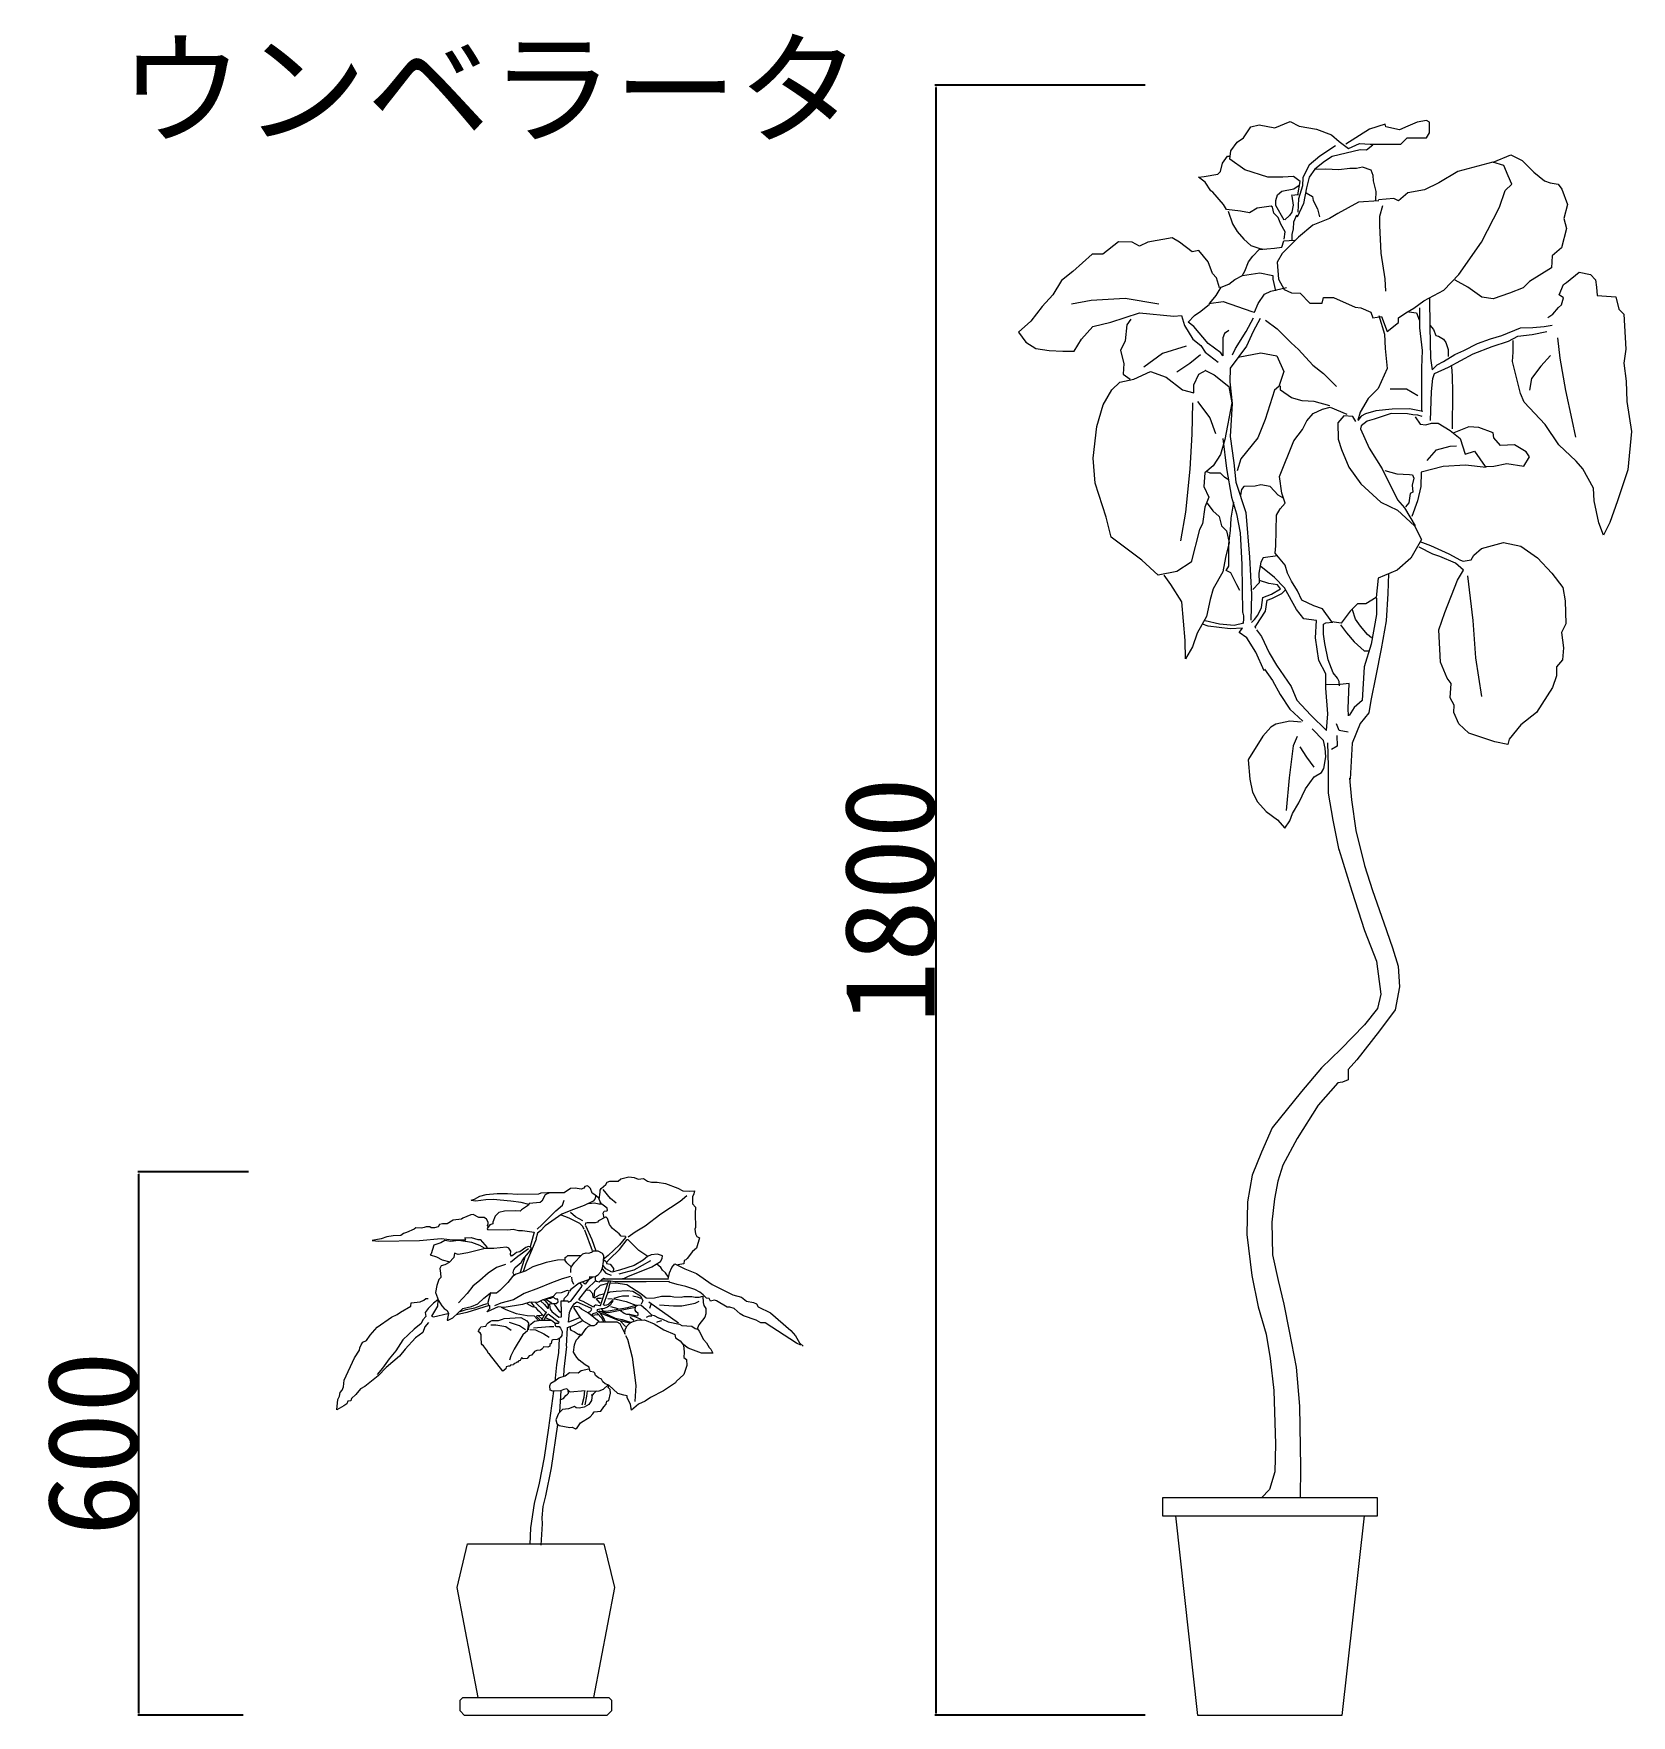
# Model space of a CAD drawing. Header units: millimetres. Extents: x -63086 to 83971, y -129912 to 13382.
# Drawn here: x 53561 to 55325, y -45859 to -44002 of the extents above; entities that cross this region are included whole.
import ezdxf

# ---------------------------------------------------------------- set-up
doc = ezdxf.new("R2010")
doc.units = ezdxf.units.MM
doc.layers.get('0').update_dxf_attribs({"lineweight": 0})
doc.layers.add('観葉植物', color=92, linetype='Continuous', lineweight=9)
doc.styles.get("Standard").update_dxf_attribs({"font": 'MS Mincho.ttf'})
doc.dimstyles.new('ISO-25', dxfattribs={"dimtxt": 2.5, "dimasz": 2.5, "dimexe": 1.25, "dimexo": 0.625, "dimtad": 1, "dimtxsty": 'Standard', "dimcen": 2.5, "dimadec": 0, "dimazin": 0, "dimtfac": 1, "dimtmove": 0, "dimatfit": 3, "dimfxl": 1, "dimarcsym": 0})

# ---------------------------------------------------------------- blocks, each defined once
blk = doc.blocks.new('*D1031')
at = {"layer": 'Defpoints', "color": 0, "ltscale": 10, "transparency": 16777216}
for p in [(53677.6, -45258.7), (53799.2, -45258.7), (53793.2, -45858.7)]:
    blk.add_point(p, dxfattribs=at)
at = {"layer": '観葉植物', "color": 0, "lineweight": -2, "ltscale": 10, "transparency": 16777216}
for p, q in [((53798.6, -45258.7), (53676.3, -45258.7)), ((53677.6, -45856.2), (53677.6, -45261.2)), ((53792.6, -45858.7), (53676.3, -45858.7))]:
    blk.add_line(p, q, dxfattribs=at)
at = {"layer": '観葉植物', "color": 0, "ltscale": 10, "transparency": 16777216}
for points in [[(53677.2, -45261.2), (53678, -45261.2), (53677.6, -45258.7)], [(53677.2, -45856.2), (53678, -45856.2), (53677.6, -45858.7)]]:
    blk.add_solid(points, dxfattribs=at)
at = {"layer": '観葉植物', "color": 0, "ltscale": 10, "transparency": 16777216, "insert": (53626.9, -45558.7), "char_height": 100, "attachment_point": 5, "rotation": 90}
blk.add_mtext('600', dxfattribs=at)
blk = doc.blocks.new('*D1032')
at = {"layer": 'Defpoints', "color": 0, "ltscale": 10, "transparency": 16777216}
for p in [(54557.4, -44058.7), (54788.9, -44058.7), (54788.9, -45858.7)]:
    blk.add_point(p, dxfattribs=at)
at = {"layer": '観葉植物', "color": 0, "lineweight": -2, "ltscale": 10, "transparency": 16777216}
for p, q in [((54788.3, -44058.7), (54556.1, -44058.7)), ((54557.4, -45856.2), (54557.4, -44061.2)), ((54788.3, -45858.7), (54556.1, -45858.7))]:
    blk.add_line(p, q, dxfattribs=at)
at = {"layer": '観葉植物', "color": 0, "ltscale": 10, "transparency": 16777216}
for points in [[(54557, -44061.2), (54557.8, -44061.2), (54557.4, -44058.7)], [(54557, -45856.2), (54557.8, -45856.2), (54557.4, -45858.7)]]:
    blk.add_solid(points, dxfattribs=at)
at = {"layer": '観葉植物', "color": 0, "ltscale": 10, "transparency": 16777216, "insert": (54506.7, -44958.7), "char_height": 100, "attachment_point": 5, "rotation": 90}
blk.add_mtext('1800', dxfattribs=at)
blk = doc.blocks.new('ウンベラータ（CAD素材.com）')
at = {"color": 0, "linetype": 'ByBlock', "lineweight": -2}
for points in [[(70.1, 569.5), (71.1, 577.6), (71.1, 579.8), (72.2, 581.6), (77.3, 586), (78.7, 588.9), (81.9, 590), (91.1, 589.7), (94, 592.4), (102.9, 594.8), (108.6, 593.8), (113.1, 591.9), (118.8, 592.7), (123.4, 590), (127.7, 588.6), (134.2, 588.6), (143.3, 587.3), (157, 582.2), (162.2, 579.2), (169.2, 578.7), (175.1, 579), (174.5, 576), (172.9, 572.5), (172.9, 564.7), (176.2, 561.2), (175.9, 554.2), (176.4, 538.6), (175.6, 536.7), (176.4, 531.6), (177.8, 528.9), (180.7, 527.3), (177.5, 515.7), (173.2, 512.2), (167, 504.4), (165.7, 503), (163.8, 502.2), (163.5, 498.4), (156.8, 497.4)], [(72.7, 564.7), (71, 567.2), (69.7, 570.9), (65.2, 574.9), (62.1, 576.6), (60.4, 581.7), (58.4, 584), (56.7, 584.7), (54.2, 583.9), (53, 582), (50.3, 581.2), (43.4, 582.2), (38.4, 581.8), (31.2, 577), (13.1, 577.1), (5.7, 576.5), (3.2, 575.5), (-19.8, 575.3), (-31.3, 576), (-42.6, 575.8), (-55, 574.6), (-62.1, 572.8), (-67.8, 569.7), (-71.8, 568.6)], [(15, 577), (10.3, 574.7), (6.8, 567.8), (4.7, 566.3), (-7.4, 565.2), (-8, 563.2), (-15.8, 558.2), (-17.3, 556.8), (-22.9, 557.2), (-34.6, 556.8), (-40.7, 555.3), (-44.9, 551.1), (-47.4, 544.4), (-47.4, 542.7), (-50.6, 541.5), (-53.8, 537.6), (-53.1, 536.5), (-30.8, 536.1), (-24.9, 536.8), (-19.2, 535.5), (-14.8, 535.5), (-1.6, 533.4)], [(88.9, 565.6), (82.7, 570.6), (74.5, 580.8)], [(-7.6, 564.2), (-16, 566.3), (-27.5, 567.9), (-47.1, 569.6), (-55.2, 569.1), (-66.3, 567.6), (-71.2, 568.4)], [(66.2, 573.8), (65.2, 569.8), (63.5, 567.6), (53.6, 562.9), (38.7, 557.5), (28.8, 553.5), (10.3, 540.5), (5.1, 535.1), (1.9, 532.6), (0.2, 525.7)], [(1.7, 536.9), (6.7, 541.5), (22.3, 557.2), (29.4, 563.4), (31.3, 568.9)], [(75.6, 549.5), (74.6, 554.7), (75.4, 556.9), (78.4, 557.1), (79.1, 557.6), (79, 559.9), (73.1, 564.6), (69.7, 564.3), (64.8, 565.5), (58.6, 564.8)], [(102.1, 528.3), (109.8, 533.9), (120.6, 540.6), (137.9, 553.7), (159.4, 567.9), (166.9, 574.1)], [(-52.2, 539.4), (-53.2, 540.9), (-52.6, 542.6), (-52.4, 544.6), (-54.5, 547.8), (-57, 549.9), (-62.8, 549.9), (-69.1, 553.2), (-71.8, 552.8), (-80.5, 549), (-81.8, 547.8), (-91.2, 546.9), (-97.6, 542.8), (-102.8, 542.8), (-106.2, 541.9), (-107.6, 539.6), (-111.8, 538.4), (-115.6, 538.2), (-117, 539.4), (-121, 539.4), (-123.1, 538.6), (-126.2, 538), (-132.2, 538.4), (-134.3, 536.9), (-142.5, 533.2), (-146, 531.9), (-148.9, 529.8), (-157.5, 529.6), (-164.2, 528.4), (-170.6, 526.1), (-180.6, 524.2), (-173.5, 523.6), (-128.5, 524.2), (-104.5, 526.7), (-91.8, 525), (-77, 525.2), (-78.2, 527.1), (-71.3, 527.5), (-63.8, 525.5), (-61.3, 525.5), (-53.6, 516.5)], [(53.4, 536.5), (52, 539.8), (48.8, 543.2), (36.9, 549.1), (27.3, 552.6)], [(52, 546), (43.7, 550.4), (38.4, 555.2)], [(99.1, 528.8), (94.3, 529.3), (91.9, 531.8), (84.8, 537.7), (81.3, 542.1), (79.3, 548.7), (77.9, 550), (76.9, 550), (69.2, 546.1), (68.2, 544.6), (65.5, 543.8), (56.9, 543.9), (55.1, 543.4), (54.7, 541.1)], [(54.9, 540.9), (61.9, 525.3), (66.5, 512.8)], [(-56.7, 515.9), (-61.8, 518.8), (-70.7, 522.3), (-85.1, 524.4), (-93.9, 523.4), (-100.5, 524.2), (-104.7, 521.7), (-112.4, 519), (-115.6, 509.6), (-116.4, 508.4), (-109.7, 506.3), (-103.3, 502.9), (-94.9, 500.8)], [(0.3, 525.7), (-4.6, 513.2), (-11, 498.7), (-13.9, 489.9)], [(-1.8, 533.4), (-6.2, 517.3)], [(53.7, 536.1), (62.4, 513.3)], [(99, 528.7), (99, 527.7), (92.3, 519.5), (80.1, 507.9), (74.4, 503.4)], [(77.7, 499.6), (81.5, 503.9), (92.3, 514.4), (101, 525.3), (102, 525.3)], [(123.6, 506.5), (113.9, 513.4), (102.1, 525.1)], [(-23.3, 486.3), (-24.2, 486.8), (-24.7, 487.5), (-24.8, 489), (-24.1, 491.9), (-22.6, 494.5), (-16.1, 500.1), (-14.4, 503.5), (-7.9, 510.8), (-5.4, 514.2), (-5, 516.1), (-5.8, 516.8), (-8, 517.8), (-11, 516.5), (-17.5, 512), (-21.1, 511.1), (-25, 508.1), (-26.8, 507.2), (-27.8, 508.7), (-27.6, 512.5), (-29.8, 515.8), (-32.4, 516.9), (-46.1, 515.5), (-55.7, 515.5), (-75, 510.8), (-85.6, 508.8), (-89.5, 510.5), (-90.5, 505.5), (-95.5, 500.1), (-100.5, 497.4), (-104.4, 496.3), (-105.9, 493.5), (-105, 488.3), (-104.8, 483.4), (-107, 481.1), (-109.3, 474.6), (-110.5, 467.1), (-107.2, 458), (-103.8, 452.3), (-101.1, 449.4), (-97.7, 447.2), (-96.3, 443.9), (-97.7, 436.5), (-96.5, 436.4), (-91.6, 439.1), (-80.4, 449.3), (-70.9, 451.4), (-63.8, 454.4), (-57.3, 460.6), (-50.4, 466)], [(32.6, 503), (24, 502.6), (11.5, 500), (-3.1, 495.3), (-11.7, 490.6), (-21.5, 487.3), (-25.6, 484.5), (-30.8, 478), (-39.6, 469.1), (-43.4, 466.2), (-49.2, 466.1), (-50.1, 466.4), (-52.9, 455.7), (-52, 453.1), (-50.9, 452.4), (-50.9, 448.9), (-53.9, 445.6)], [(49.8, 507.5), (52, 509.7), (55.5, 510.9), (58.6, 510.5), (61.4, 511.4), (63.6, 512.9), (68.7, 513.1), (73.4, 510.4), (74.9, 507.7), (74.6, 501.1), (73.2, 493.7), (71.4, 489.3), (68, 485.6), (65.1, 483.8), (59.4, 484.1), (58.9, 481.2), (48.1, 477.2), (38.7, 470.1), (37.2, 468.3), (34.8, 469.1), (28.1, 466.6), (22.7, 466.3), (19.2, 462.4), (7.1, 458.5), (1.9, 456), (-6.4, 456.3), (-14.8, 453.5), (-34.8, 450.4), (-41.6, 451.1), (-53.7, 445.6)], [(-8, 515.1), (-19.9, 506.8), (-27.8, 500.1)], [(-12.1, 506.1), (-17.2, 489)], [(39.3, 495), (34.3, 499.7), (32.3, 502.3), (32.3, 504.1), (32.6, 505.7), (33.4, 506.2), (34.4, 506.5), (35.6, 507.6), (49.7, 507.6)], [(38.8, 488.9), (38.7, 492.1), (39.2, 494.9), (42.9, 500.1), (49.6, 507.4)], [(65.7, 484), (65.7, 480.4), (66.9, 479.6), (69.9, 478.6), (74.8, 482.6), (79.7, 481.8), (93.6, 482.1), (97.8, 482.6), (101.7, 484.6), (128, 495.2), (137.7, 501.1), (139.6, 504.3), (139.8, 507.4), (134.5, 509.2), (127.3, 508.4), (123.4, 506.7), (118.4, 502.8), (108.5, 496.8), (92.5, 491.4), (84, 489.5), (77.5, 493.1), (74.5, 496.6)], [(74.9, 503.3), (76.8, 501.9), (78.1, 500.3), (78.1, 498.9), (82.1, 498.1), (86, 493.5), (85.5, 490.2)], [(92, 487.4), (108.5, 491.8), (126.9, 502.2)], [(-33.4, 497.8), (-43.3, 494.7), (-52.6, 488.2), (-61.6, 480.1), (-69.5, 473.8), (-75.8, 465.9), (-85.4, 455.5)], [(38.2, 484.6), (29.1, 481.9), (17.5, 477.7), (3.2, 471.7), (-12.6, 465.9), (-24.6, 459), (-38.4, 455.1), (-45.7, 452.3)], [(39.4, 483.9), (39.8, 480.2), (41.6, 476.3)], [(63, 483.9), (61.9, 483), (58.3, 480.9), (54.7, 476.2), (53.3, 476.9), (51.7, 478.7)], [(73.5, 493.2), (77.2, 488.2), (83.1, 485.9)], [(146.5, 483.8), (143.1, 488.7), (139.8, 491.7), (137.9, 494.6), (133.7, 498.3)], [(146.3, 481.7), (147.6, 488.5), (150.3, 494.7), (153.6, 498.4), (164.7, 492.9), (177.5, 487.9), (194.7, 475.8), (217.6, 464.5), (227.3, 461.8), (232.7, 457.2), (240.2, 455.9), (243.7, 454.5), (245.4, 451), (259.1, 444.3), (281.7, 424.9), (286.6, 419), (291.1, 411.2), (295.2, 407.7)], [(28.4, 444.8), (28.2, 457.7), (35.3, 457.7), (35.9, 456.1), (38.8, 457.5), (51.3, 473.8)], [(31, 458), (31.9, 460.6), (35.5, 464.5), (37, 468)], [(63.8, 450.9), (52.4, 457.1), (48.2, 458.4), (47.6, 459.2), (56.9, 470.9), (66.1, 479.9)], [(51.5, 474.1), (48.9, 477.2)], [(64.5, 461), (63.6, 461.3), (63.2, 461.4), (63.1, 465.3), (59.8, 469.1), (56.2, 469.5)], [(64, 450.9), (65.2, 452.5), (66, 453.2), (66.7, 453.3), (70.8, 452.6), (71.5, 452.7), (80.4, 479.2)], [(64.5, 460.9), (65.1, 469), (71.3, 475.1), (79.9, 477.3)], [(64.6, 461), (70.5, 464.2), (76.1, 465.9)], [(147.8, 479), (121.9, 478.6), (87.4, 478.8), (82.5, 479.3), (71.1, 479.3)], [(146.7, 481.8), (109.5, 481.5), (73.7, 481.5)], [(84.9, 458.3), (80.1, 453.6), (78.2, 452.8), (76.1, 452.7), (74.8, 453.2), (79.6, 466.7), (82.5, 479.2)], [(79.6, 466.5), (82.1, 467.6), (88.6, 468.5), (100.9, 469.3), (107, 468.3), (115.6, 463.1), (118.1, 457.9), (116.3, 454.2)], [(82.1, 477.4), (88.4, 477.6), (100.5, 475.7), (116, 465.7), (121.8, 460.9)], [(292.5, 408.8), (287.7, 410.9), (253.2, 433.3), (248.6, 433.3), (243.2, 436.2), (229.5, 441.1), (225.7, 443.2), (219, 449.4), (214.1, 450.8), (211.4, 450.8), (199.6, 457.8), (197.2, 458.3), (192.9, 457.5), (191.5, 460.2), (188.5, 460.5), (184.8, 464.2), (181, 467.2), (175.6, 470.2), (165.7, 473.7), (156, 475.6), (147.3, 478.2)], [(-118.3, 433.7), (-122.4, 428.9), (-124.8, 422.8), (-132.9, 416.9), (-144, 404.5), (-150.3, 396.7), (-165.1, 384), (-174, 374.9), (-188.6, 363.1), (-193.3, 360.5), (-198.5, 354.3), (-203.3, 350), (-204.1, 347.4), (-207.5, 347), (-208.4, 344), (-211.8, 341.7), (-219.5, 337.3), (-218.5, 348.7), (-216.7, 352.3), (-216, 356.6), (-213.8, 359), (-212.2, 362.6), (-211.5, 370.2), (-200.1, 394.7), (-194.6, 403.1), (-194.1, 405.7), (-192.7, 409.1), (-190.8, 412), (-186.8, 413.8), (-182.9, 419.8), (-175.2, 428.5), (-159.2, 439.8), (-152.8, 442.8), (-149.3, 445.2), (-137.8, 451.7), (-137.7, 455.4), (-127.7, 456.7), (-123.6, 458.5), (-121.5, 460.3), (-118.7, 460.3)], [(-108, 458.9), (-112.7, 455), (-118.6, 449.1), (-121.9, 444.9), (-121.2, 440.6), (-124.8, 436.7), (-126.4, 432.8), (-134.1, 426.3), (-146.6, 414.5), (-154.4, 402.6), (-161.7, 393.7), (-169, 383.4), (-174.9, 376.5)], [(-108.2, 458.6), (-108.6, 451.7), (-114.9, 440.7), (-112.8, 440), (-96.9, 443.6)], [(-51.4, 452.4), (-76.2, 444.7), (-87.5, 442.4)], [(-83.3, 446.1), (-76.7, 448.2), (-67.3, 450.1), (-57.3, 453.7), (-53.1, 454.7)], [(-38.1, 450.9), (-33.1, 448), (-21.6, 443.9), (-9.5, 441.4), (-1.7, 441), (2, 437), (2.2, 436.3)], [(-9.7, 454.9), (-3.9, 451.4), (-0.7, 450.9), (1.8, 447.6), (4.3, 446.1), (7.2, 442.6), (6.1, 441.4), (1.2, 441.2), (0.8, 440.6), (4.5, 436.6)], [(-1.2, 451.3), (-5.5, 456.7)], [(-0.6, 456.4), (10.2, 446.1), (11.8, 445.3)], [(5.1, 457.7), (9.8, 453.6), (13.1, 449.6), (14.2, 449.8), (14.2, 453.6), (10.7, 457.7), (8, 458.8)], [(18.9, 455.1), (22.5, 454.7), (24.6, 456.5), (24.4, 459.4), (22.5, 459.5), (21, 460.4), (19.7, 461.7), (17.9, 461.2), (16.3, 460.2), (11.3, 459.4), (16.2, 456.4), (17.3, 454.7)], [(28.4, 440), (28.4, 444), (26.7, 445.7), (20.7, 453.9), (17.5, 454.5), (15.1, 453.9), (15.4, 450.2), (15.9, 448.6), (17.9, 446.1), (25.4, 439.7), (28.4, 440.1)], [(48.4, 438.8), (36.3, 434), (37.1, 445), (38.6, 448.6), (42.3, 454.4), (45.3, 456.7), (60.6, 450), (61.7, 448.6)], [(70, 434.6), (58.1, 444), (50.5, 448.5), (48, 450.6), (45.4, 451.3), (42.1, 451.2), (42.1, 449.8), (48.9, 439), (52.8, 435.4), (61.3, 430.4)], [(57.4, 444.7), (60.2, 445.9), (61.2, 447), (61.9, 448.4)], [(66.4, 460.2), (70.7, 455.1)], [(75.7, 449.2), (72.2, 448.9), (67.8, 447.6), (67.5, 447), (70.3, 445.2), (75.4, 437.2), (76.7, 434.2)], [(67.7, 460.8), (72.6, 460.6)], [(69.5, 446.7), (72.3, 445.8), (87.5, 438.5), (95.5, 437), (102.1, 434.8), (106, 434.3)], [(110, 450.2), (80.2, 444.5), (77, 444.7), (72.2, 446)], [(111.1, 453.1), (101.1, 449.9), (80.3, 446.4), (75.1, 446.1), (72.9, 448.5)], [(85, 458), (84.2, 456), (83.3, 455), (82.7, 453.3), (79.2, 450.7), (75.6, 449.4)], [(79.4, 460.4), (88.6, 459.4), (99.9, 456.9), (110.5, 453.1)], [(82.5, 451.5), (90.7, 449.2)], [(102.6, 462.9), (95.9, 462.7), (90.9, 461.9), (86.3, 460.2)], [(103.6, 442.5), (100.7, 442.6), (97.7, 443.6), (93.7, 446.6)], [(103.7, 443), (111.6, 441.3), (112.6, 441.6), (113.1, 442.2), (113.1, 443.9), (110.8, 445.6), (109.7, 447.4), (110.1, 451.6), (112.7, 452.8), (116, 453.2), (122, 448.3), (127.6, 442.3), (130.7, 441.7), (135.5, 439), (140, 437.4), (146, 434.4), (158.5, 432), (161.2, 430.4), (172.3, 429.7), (176, 427.1), (178.4, 426.7), (180.5, 424.4), (185.1, 415), (188.6, 411.2), (191.5, 406.2), (193.3, 404.2), (195.6, 400), (182.9, 400.1), (168.1, 405.6), (161.9, 410.1)], [(107.3, 463.1), (111.9, 462.3), (116, 460.5)], [(122.3, 460.5), (131.2, 461.2), (138.8, 462.7), (148.7, 462.7), (152.5, 462), (160.4, 461.9), (163.3, 462.5), (172.4, 462.5), (176.1, 461.6), (180.4, 461.6), (184.4, 462.7), (184.7, 455.8), (185.7, 452.4), (187.6, 449.1), (187.8, 443.4), (186.5, 439.7), (180.1, 431.4), (177.7, 425.8)], [(125, 456.6), (157.7, 433.3)], [(126.9, 453.6), (125.4, 449.4)], [(136.6, 453.3), (152, 452.3), (161.3, 452.3), (176, 455.3), (180.4, 457.3)], [(-8.1, 425.7), (-7.7, 428.7), (-6.8, 431), (-1.3, 435.1), (5.1, 436.5), (17.4, 436.5), (21.2, 433.5), (21.5, 430.1), (22.9, 429.4), (25.8, 429.3), (27.5, 427.7), (29, 423.7), (28.7, 419.3), (26.8, 416.8), (23.6, 415), (19, 414.8), (17.8, 414.3), (17.1, 410.7), (15.5, 409.4), (15.5, 407.8), (13.5, 406.5), (8.7, 406.9), (7.8, 405.4), (6.8, 404.4), (5.2, 403.3), (1.3, 403), (-1.2, 401.9), (-2, 400.5), (-4.6, 397.7), (-7.2, 396.9), (-9.4, 394.2), (-13.8, 393.8), (-15.9, 394.6), (-17.2, 391.7), (-19.4, 391.2), (-19.5, 389.9), (-20.9, 390.1), (-21.7, 389.4), (-24.2, 388.2), (-24.4, 387.1), (-27.9, 386.6), (-28.3, 385.5), (-30.1, 385.7), (-32.6, 384.8), (-33.2, 382.8), (-36.2, 380.2), (-50.9, 398.9), (-52.6, 400), (-53.4, 402.3), (-57.5, 407.9), (-59.1, 409.2), (-60, 410.1), (-60.4, 417.1), (-60.1, 420.4), (-61.3, 422.4), (-63.1, 423.5), (-63.1, 424.2), (-63, 425.5), (-61.8, 426.7), (-60.7, 429), (-55, 429.9), (-54.1, 431.9), (-52.5, 433.5), (-50.1, 435.1), (-48.1, 435.9), (-41, 436.1), (-36.7, 437.3), (-35, 438.1), (-16.5, 439.3), (-9.8, 435.6), (-7.9, 432.9), (-9.3, 424.3)], [(-27.1, 425.1), (-33.1, 428.9), (-44.1, 430.8), (-49.6, 430.8)], [(-11.3, 425.6), (-17.8, 430), (-28.8, 433.8)], [(-2.4, 428), (15.3, 429.3), (19.9, 429.3)], [(7.1, 437.6), (3.2, 441)], [(11.5, 445.3), (8.5, 440.9), (6.9, 436.7)], [(8.5, 441.1), (7.6, 441.9), (7.1, 442.8)], [(9.4, 436.2), (11.1, 440.3), (11.9, 440.9), (13.4, 442.9)], [(16.7, 436.5), (11.9, 438.7), (10.9, 439.5)], [(21.5, 433.1), (25, 433.1), (25.7, 433.9), (13.6, 442.9)], [(33.8, 407.6), (35.2, 428.2), (42.2, 430.7), (49.1, 434.4), (51.9, 436.3)], [(38, 429.6), (37.9, 426.6), (38.7, 425.3), (42.3, 423.8), (47, 421), (49.1, 421), (49.9, 419)], [(98.5, 421.4), (98.8, 426.2), (100.8, 430), (103.8, 433.1), (106.3, 434.5), (111.9, 436.2), (120.2, 436.6), (130.9, 432.2), (141.3, 425.6), (153.4, 420.4), (154.4, 417), (159.4, 413.7), (163, 408.9), (164, 401), (163.4, 395.3), (166.3, 392.8), (166.7, 386.2), (163.6, 376.4), (154.9, 368.6), (154.2, 367), (141.1, 358.4), (126.7, 350.9), (120.7, 346.9), (113.3, 343.8), (105.7, 337.1), (104.5, 343.2), (101, 350.8), (100.9, 352.8), (97.3, 353.4), (90.5, 355.5), (80.6, 364.6), (76.5, 366.1), (74, 368.2), (72.4, 371.1), (69.2, 372.6), (65.8, 375.3), (65.1, 377.9), (64.3, 379), (60.1, 379.6), (59.3, 382.1), (59, 384.3), (54.4, 387.1), (47.8, 392.3), (45.2, 395.1), (41.7, 400.9), (42.6, 409.1), (44.8, 414.3), (47.1, 416.8), (48.6, 419.1), (51.1, 420.8), (55.5, 427.2), (58.4, 429.7), (60.9, 430.6), (64.5, 430.6), (67, 431.8), (68.4, 434.3), (71.3, 434.7), (89.5, 434.5), (93, 432.7), (98.7, 420.8)], [(61, 441.5), (63.5, 443.6), (66.9, 444.7), (67.9, 444.1), (72.8, 438.4), (74.8, 434.5)], [(69.3, 442.1), (61.2, 441.4)], [(71, 444.6), (84.7, 438.8), (90.9, 436.4), (95.2, 435.8), (98.6, 434.5), (104.4, 433.6)], [(93.7, 435.3), (99, 429.5)], [(103.5, 441.7), (108.2, 440.9), (115.3, 437.8), (117, 436.5)], [(104.1, 439.8), (108.2, 436.5)], [(122.2, 439.5), (125.2, 441.1), (128.3, 441)], [(133.5, 434), (135.1, 434.8), (139.3, 435.9)], [(-8.8, 424.8), (-14.3, 420), (-23.9, 404.2), (-27.4, 396.9), (-29.1, 392.1)], [(-6.6, 426.1), (-0.2, 425.6), (8.8, 421.2), (14.7, 417.5)], [(25.9, 416.1), (25, 400.6), (22.9, 387.2), (21, 368.7)], [(98.9, 419.6), (101.4, 415.4), (106.6, 395.4), (110.4, 364.1), (109.5, 346.4)], [(33.9, 407.4), (31, 382.2), (30.5, 373.8)], [(27.7, 348.7), (30.8, 349.8), (33.3, 353.3), (35.2, 354.6), (36, 355.8), (35.8, 359.2), (34.3, 360.4), (31, 359.8), (27.5, 358.3), (18.7, 357.9), (16, 359.2), (15.6, 364), (16.6, 366.9), (21, 369.4), (25.6, 372.7), (32.3, 375), (37.3, 378.6), (46.9, 378.3), (50, 380.9), (58.5, 382.7)], [(19.5, 358.1), (14.2, 317.5), (9.2, 284.9), (3.6, 256.3), (-1.8, 233.8), (-5.8, 207), (-6.6, 188.5)], [(62.4, 353.9), (61.5, 347.6), (58.5, 343.1), (53.4, 340.2), (47.9, 339.1), (44.5, 339.4), (42.6, 341.1), (36.2, 338.3), (29.5, 337.7), (25.2, 333.3), (22.2, 326.4), (23.3, 322.2), (26, 320.2), (37.5, 317.9), (40.2, 318.1), (43.9, 316.4), (45.8, 317.4), (49.4, 323.1), (60, 329.8), (63.1, 333.1), (64.4, 335.2), (71.9, 335.8), (75, 340.8), (77.7, 343.5), (78.6, 347.1), (80.6, 347.5), (82.5, 355.8), (82.1, 359.8), (80, 362.1), (80.6, 364.4)], [(27.7, 358.5), (26.2, 335)], [(54.7, 358.4), (38, 356.7), (35.9, 358.9)], [(51.4, 342.7), (53.3, 351.2), (54.1, 358.5)], [(56.7, 358.5), (56.1, 352.5), (54.1, 343)], [(57.2, 358.2), (59.9, 358), (70, 358.4), (74.7, 360.1), (80, 365)], [(61.3, 353.9), (62.4, 353.9), (63.3, 354.2), (64.1, 355.3), (67, 358.2)], [(24, 321.3), (17.1, 273.5), (10.6, 242.3), (7.7, 230.8), (6.9, 218.1), (7.1, 211.6), (5.6, 188)], [(-63.6, 19.7), (-86.8, 141.1), (-75.3, 189.5), (75.3, 189.5), (86.8, 141.1), (63.6, 19.7)]]:
    blk.add_lwpolyline(points, dxfattribs=at)
blk.add_lwpolyline([(-83.6, 16.7), (-80.6, 19.7), (80.6, 19.7), (83.6, 16.7), (83.6, 5), (78.6, 0), (-78.6, 0), (-83.6, 5)], close=True, dxfattribs=at)
blk = doc.blocks.new('ウンベラータ2（CAD素材.com）')
at = {"color": 0, "linetype": 'ByBlock', "lineweight": -2}
for points in [[(30.8, 1679.1), (33.5, 1693.6), (26, 1699.1), (14.2, 1698.4), (-2.3, 1698.4), (-27.8, 1706.7), (-44.3, 1718.4), (-43, 1727.4), (-36.1, 1737), (-29.2, 1741.8), (-20.9, 1754.2), (-11.9, 1756.3), (5.3, 1752.9), (22.5, 1759.8), (32.2, 1754.9), (51.5, 1751.5), (68, 1745.3), (76.3, 1737.7), (86.6, 1730.1), (99, 1735.6), (110.8, 1734.9), (144.5, 1734.9), (151.4, 1741.8), (172.8, 1741.8), (176.2, 1747.4), (176.2, 1759.1), (172.8, 1761.1), (162.5, 1759.1), (152.1, 1754.9), (143.2, 1750.8), (128, 1754.2), (127.3, 1757), (110.1, 1751.5), (83.9, 1734.9)], [(113.5, 1733.6), (106.6, 1728.1), (99.7, 1728.7), (68.7, 1721.2), (60.4, 1715.6), (49.4, 1707.4), (43.3, 1698.3), (40.4, 1686.7), (37, 1669.5), (30.1, 1654.3)], [(72.4, 1733.1), (55.2, 1721.5), (43.5, 1711.6), (36.2, 1698.2), (35.8, 1688.7), (31.5, 1674.5), (31, 1659.9)], [(15.9, 1629.9), (16.7, 1638.1), (12, 1646.7), (9, 1654), (4.2, 1658.7), (2.9, 1665.2), (1.2, 1666.5), (-13.9, 1664.3), (-22.5, 1659.2), (-32.4, 1660.9), (-47.9, 1662.6), (-51.3, 1668.2), (-63, 1682), (-65.1, 1683.3), (-71.6, 1692.8), (-78.9, 1698.4), (-72.4, 1699.2), (-57.4, 1701.8), (-54.4, 1704.8), (-52.2, 1713.9), (-47, 1721.6), (-44.4, 1721.6)], [(120.4, 1672.2), (97.7, 1670.8), (74.9, 1658.4), (65.9, 1652.9), (47.3, 1645.3), (31.5, 1632.2), (13.6, 1614.3), (8, 1604.7), (9.4, 1586), (15.6, 1574.3), (23.9, 1570.9), (33.5, 1570.2), (43.9, 1559.2), (57.7, 1559.2), (59.1, 1565.4), (70.1, 1565.4), (94.2, 1555), (100.4, 1554.3), (111.4, 1549.5), (113.5, 1543.3), (123.2, 1544.7), (129.4, 1528.1), (141.8, 1537.8), (141.8, 1543.3), (150, 1548.8), (159, 1553.7), (170, 1561.9), (192.1, 1573.6), (208.6, 1590.9), (233.5, 1626.7), (253.4, 1665.3), (259.7, 1683.9), (267.2, 1690.8), (263.1, 1699.8), (258.3, 1711.5), (245.9, 1715), (207.3, 1704.6), (186.6, 1692.2), (170.7, 1684.6), (152.1, 1681.2), (141.8, 1672.2), (136.9, 1675), (119.7, 1673.6)], [(116.9, 1673.2), (117.3, 1682.7), (114.3, 1694.3), (113.8, 1700.4), (111.7, 1706), (102.2, 1709.4), (95.7, 1708.1), (88.4, 1708.1), (75.9, 1706.4), (61.3, 1707.2), (49.2, 1706.8)], [(246.6, 1715), (265.9, 1723.2), (278.3, 1717), (291.4, 1703.9), (303.1, 1694.3), (309.3, 1692.2), (318.2, 1690.8), (322.4, 1685.3), (328.6, 1668.1), (324.4, 1652.9), (327.2, 1641.9), (321.7, 1620.5), (311.4, 1611.6), (310.7, 1598.5), (286.5, 1583.3), (279.6, 1576.4), (264.5, 1570.2), (246.6, 1564), (234.1, 1566.1), (218.3, 1577.1), (204.5, 1584.7)], [(15.6, 1650.8), (6.6, 1667.2), (6.6, 1672.8), (8.3, 1678.8), (13, 1683.1), (26.4, 1685.7), (32.4, 1689.6)], [(24.2, 1677.5), (25.5, 1667.6), (24.2, 1659.9), (21.6, 1656), (16.5, 1651.2)], [(31.4, 1679), (23.6, 1678.1)], [(40.1, 1681), (47, 1677.1), (47.8, 1672.8), (52.6, 1663.3), (54.7, 1654.7)], [(-46.2, 1660.9), (-41.4, 1647.1), (-36.3, 1638.5), (-28.9, 1629.9), (-21.2, 1623), (-11.3, 1619.5), (-6.1, 1619.1)], [(29.2, 1656.6), (26.2, 1648.8), (25.8, 1641.5), (24.1, 1635), (24.1, 1628.6)], [(124.1, 1666.7), (121.1, 1655.1), (121.1, 1645.2), (122.4, 1614.6), (126.7, 1586.2), (127.5, 1572.4)], [(-55.6, 1576.2), (-59, 1587.2), (-63.2, 1592), (-68, 1605.1), (-78.3, 1617.5), (-85.9, 1616.1), (-99.7, 1626.5), (-108, 1631.3), (-134.9, 1626.5), (-143.8, 1622.3), (-152.1, 1626.5), (-167.3, 1627.2), (-184.5, 1613.4), (-196.2, 1613.4), (-217.6, 1594.1), (-230, 1584.4), (-239.7, 1568.6), (-251.4, 1555.5), (-263.8, 1539.6), (-277.6, 1527.2), (-269.3, 1516.2), (-258.3, 1509.3), (-243.8, 1507.2), (-228.6, 1506.5), (-216.2, 1506.5), (-207.9, 1519.6), (-195.5, 1533.4), (-175.5, 1538.2), (-143.8, 1548.6), (-105.9, 1545.1), (-97.6, 1545.8), (-94.2, 1534.8), (-85.2, 1519.6), (-76.3, 1512.7), (-71.5, 1505.2), (-57, 1494.1)], [(-30.7, 1589.4), (-27.6, 1594.5), (-23.8, 1604.9), (-19, 1611.3), (-11.7, 1618.7), (5.1, 1620), (13.3, 1621.2), (15.4, 1628.1), (27.1, 1629)], [(-66.4, 1559.2), (-59.5, 1567.8), (-53.9, 1576.9), (-45.3, 1580.3), (-38.8, 1585.5), (-30.2, 1589.8), (-11.3, 1592.8), (3.4, 1589.8), (3.4, 1585.9), (6, 1573)], [(306.8, 1543.5), (312.4, 1547), (318.4, 1554.7), (321.9, 1557.3), (324, 1565.1), (319.3, 1568.5), (324, 1580.1), (327.5, 1582.3), (341.2, 1593.5), (353.7, 1590.9), (359.3, 1584.9), (360.6, 1577.1), (361.1, 1567.7), (381.7, 1566.4), (385.2, 1552.6), (390.8, 1547), (392.9, 1508.6), (390.8, 1493.1), (393.4, 1473.2), (393.8, 1450.8), (399, 1417.6), (395.1, 1375.4), (383.5, 1340.9), (375.3, 1317.3), (368.4, 1303), (363.2, 1316.8), (358, 1340.9), (357.2, 1355.2), (345.5, 1376.3), (338.2, 1384.9), (318.8, 1403), (303.8, 1425.4), (280.5, 1449.9), (276.6, 1459.4), (267.6, 1494.8), (268.4, 1505.1), (268.4, 1518)], [(-122.7, 1558.2), (-159.9, 1564.4), (-197.2, 1562.4), (-219.2, 1558.2)], [(-67.3, 1558.9), (-51.5, 1561), (-19.8, 1550), (-17, 1549.3), (-12.9, 1558.9), (-6, 1569.3), (0.9, 1572.7), (18.2, 1576.8)], [(176.2, 1565.1), (176.7, 1533.2), (177.1, 1498.7), (179.2, 1485.8), (184.8, 1491.4), (191.7, 1494.8), (204.2, 1502.6), (214.1, 1506.9), (229.2, 1514.7), (243.4, 1519.8), (255.9, 1523.7), (276.6, 1531.9), (290.4, 1532.3), (302.9, 1533.6), (311.5, 1534.9)], [(-153.7, 1541.7), (-157.9, 1535.5), (-159.9, 1517.6), (-164.8, 1507.2), (-161.3, 1492.7), (-162, 1481), (-154.4, 1475.5)], [(-45.3, 1529.3), (-50.1, 1525.8), (-52.1, 1521), (-52.1, 1501), (-54.2, 1504.5), (-68, 1514.8), (-83.9, 1533.4), (-90.1, 1538.2), (-83.2, 1545.8), (-76.3, 1550.6), (-66.6, 1558.2)], [(-10.8, 1542.4), (-18.4, 1527.9), (-26, 1512), (-44, 1487.6), (-44.3, 1472.4), (-41.8, 1448.6), (-43.9, 1412.1), (-39.7, 1383.1), (-37.7, 1361.8), (-26.6, 1328), (-22.5, 1279), (-20.4, 1237.7), (-21.1, 1209.4)], [(-41.3, 1502.1), (-37.9, 1509.2), (-26.3, 1528), (-18, 1543.2)], [(120.3, 1545.8), (126.5, 1525.1), (127.2, 1509.3), (129.3, 1487.2), (119.6, 1465.2), (108.6, 1454.1), (99.6, 1439), (96.9, 1430)], [(153.3, 1549.6), (161.9, 1548.8), (164.9, 1541)], [(165.3, 1554), (165.3, 1531.9), (168.1, 1507.1), (167.4, 1487.8), (167.3, 1440.7)], [(-4.9, 1540.4), (8.1, 1530.8), (23.3, 1515.6), (31.6, 1508), (47.4, 1490.8), (59.2, 1481.8), (73.6, 1467.4)], [(176.6, 1535), (180.5, 1530.3), (183, 1523.8), (186.1, 1522.9), (191.7, 1519.5), (194.2, 1516), (196.8, 1508.3), (196.8, 1500.5)], [(177.1, 1429.8), (178.4, 1461.7), (179.7, 1476.3), (181.8, 1481.5), (197.3, 1488.8), (224.5, 1503.5), (245.2, 1511.6), (263.3, 1517.2), (273.6, 1522.8), (289.5, 1524.6), (305.5, 1528)], [(-92.4, 1512), (-118.6, 1503.8), (-139.3, 1488.6)], [(-35, 1499.8), (-10.1, 1504.5), (7.8, 1501), (15.4, 1483.8), (9.9, 1467.2), (5.1, 1463.1), (-5.3, 1430.7), (-13.5, 1410.7), (-32.2, 1387.3), (-36.3, 1374.2)], [(317.5, 1521), (320.1, 1498.6), (326.2, 1462.9), (333.1, 1430.6), (337.4, 1411.2)], [(-76.5, 1502.4), (-88.3, 1492.7), (-102.7, 1483.1)], [(200.3, 1489.3), (201.1, 1478.6), (201.6, 1460.9), (201.1, 1420.4)], [(309.8, 1501.6), (299, 1489.6), (288.7, 1476.2), (286.5, 1463.3)], [(-71.7, 1485.2), (-61.4, 1480.3), (-45.5, 1467.2), (-42.1, 1449.3), (-49.7, 1408.6), (-54.5, 1392.1), (-62.7, 1379.7), (-71.7, 1372.1), (-73.1, 1356.9), (-67.6, 1345.2), (-71.7, 1334.2), (-74.5, 1315.6), (-77.9, 1309.4), (-86.9, 1273.5), (-102.7, 1263.2), (-123.4, 1259.1), (-141.3, 1275.6), (-175.1, 1301.1), (-180.6, 1323.2), (-193, 1360.4), (-195.1, 1388), (-191, 1423.1), (-184.1, 1447.2), (-174.4, 1463.8), (-165.5, 1472.1), (-150.3, 1475.5), (-131.7, 1483.8), (-114.4, 1477.6), (-96.5, 1463.8), (-84.1, 1460.3), (-84.1, 1469.3), (-78.6, 1481), (-70.3, 1485.2)], [(66.1, 1446), (48.8, 1450.8), (35.7, 1451.5), (24, 1454.9), (11.6, 1463.2), (11.6, 1468)], [(-85.5, 1449.3), (-86.2, 1414.8), (-88.3, 1376.2), (-93.1, 1328.7), (-98.6, 1297)], [(-80, 1450.7), (-66.2, 1432.8), (-60, 1415.5)], [(163.1, 1456.9), (150.7, 1464.5), (132.7, 1464.5)], [(94.8, 1428.6), (91.4, 1434.1), (81.7, 1434.8), (74.8, 1427.3), (75.5, 1409.3), (79, 1397.6), (87.2, 1378.3), (100.3, 1359.7), (122.4, 1339.7), (141, 1330.7), (159.6, 1313.5), (167.2, 1298.3), (155.5, 1277.7), (140.3, 1264.6), (119.5, 1255.6), (117.4, 1234.2), (105.7, 1227.3), (96.7, 1227.3), (88.5, 1219.1), (78.8, 1206), (68.5, 1207.4), (58.1, 1221.8), (48.5, 1225.3), (35.4, 1231.5), (30.6, 1241.8), (23.7, 1252.2), (19.5, 1261.1), (16.8, 1270.1), (5.8, 1283.2), (6.4, 1291.5), (7.1, 1325.2), (11.3, 1332.1), (16.8, 1338.3), (13.3, 1349.4), (10.6, 1368), (26.4, 1407.3), (36.1, 1419.7), (40.9, 1429.3), (47.8, 1437.6), (58.1, 1442.4), (66.4, 1444.5), (85, 1436.9)], [(168.8, 1439.8), (154.2, 1442.8), (134.8, 1442.4), (117.1, 1440.6), (105.5, 1437.2), (100.7, 1434.6), (96.9, 1429.9)], [(168, 1434.2), (163.2, 1435.5), (157.6, 1435.9), (152, 1437.2), (133.9, 1437.6), (115, 1431.2), (107.2, 1429), (100.7, 1423.8), (99.9, 1420.4), (109.4, 1399.3), (124, 1376.4), (140.8, 1342), (148.6, 1333.4), (160.2, 1313.5)], [(160.3, 1433.9), (165.8, 1425.6), (172, 1424.9), (178.2, 1427), (185.8, 1427), (198.9, 1418.7), (209.9, 1409.8), (215.4, 1392.5), (225.8, 1396), (237.5, 1378.8), (247.1, 1379.4), (261.6, 1382.2), (280.2, 1379.4), (286.4, 1389.8), (283, 1395.3), (269.9, 1402.9), (254.7, 1402.2), (247.1, 1410.5), (246.4, 1416), (230.6, 1422.2), (219.6, 1422.9), (203, 1416)], [(-52.1, 1410), (-48, 1376.9), (-42.5, 1345.2), (-37, 1326.6), (-32.8, 1305.9), (-31.1, 1270.9), (-30.1, 1217.7)], [(173.7, 1385.5), (183.9, 1397.3), (199, 1401.4), (206, 1401.9)], [(126.8, 1374.6), (140.2, 1370.7), (153.9, 1370.3), (157.4, 1369.9), (158.7, 1366), (157, 1358.2), (157.8, 1350.5), (154.8, 1349.2), (153.5, 1338.9), (149.6, 1334.6)], [(238.6, 1378), (216, 1380.4), (191.3, 1378.8), (167, 1372.6), (166.5, 1357), (163, 1340.9), (156.8, 1323.6)], [(-46.6, 1364.7), (-50, 1367.3), (-54.4, 1371.6), (-66, 1371.6), (-69.4, 1372.9)], [(14.1, 1344.4), (9, 1347.4), (0.4, 1356.9), (-10, 1358.6), (-16.4, 1357.4), (-28.9, 1356.9), (-31.5, 1353.5), (-32.4, 1347.4)], [(-69.4, 1338.4), (-63, 1330.2), (-56.1, 1323.8), (-53.5, 1313.4), (-47.9, 1307.8), (-44.9, 1294.9), (-49.2, 1278.5), (-51.8, 1262.6), (-62.5, 1244), (-66, 1232), (-69.9, 1213.5), (-80.2, 1194.9), (-85.4, 1179.9), (-93.1, 1166.5), (-93.6, 1186.7), (-97.4, 1229.4), (-109.5, 1248.8), (-116.8, 1259.1)], [(-33.2, 1241.9), (-36.7, 1248.4), (-43.2, 1261.7), (-48.3, 1264.3), (-45.3, 1269), (-45.3, 1293.6), (-43.6, 1308.2), (-42.7, 1322), (-39.7, 1339.7)], [(165.5, 1296.1), (177.1, 1291.7), (197.4, 1282.7), (210.3, 1275.4), (213.3, 1274.5), (222, 1275.8), (225, 1281), (233.6, 1288.3), (257.7, 1295.2), (277.1, 1290.9), (295.2, 1278), (311.1, 1261.2), (323.2, 1245.2), (325.8, 1230.6), (326.6, 1205.1), (321.9, 1195.7), (324.1, 1178.9), (322.8, 1165.5), (316.3, 1157.8), (316.3, 1147.8), (312, 1134.9), (294.3, 1107.3), (277.1, 1093.6), (264.2, 1078), (262.5, 1072), (248.2, 1075), (219.4, 1084.5), (208.6, 1094.8), (203, 1107.3), (203.4, 1115.5), (199.1, 1123.7), (200, 1139.2), (195.7, 1145.3), (188.3, 1162.9), (186.6, 1198.7), (193.1, 1217.6), (206.9, 1253.4), (213.8, 1264.6), (204.7, 1272.4), (187.5, 1279.7), (179.7, 1282.3), (164.7, 1290)], [(8.5, 1280.2), (-7.4, 1278.1), (-10, 1273.3), (-12.1, 1261.3), (-11.7, 1250.5), (-19, 1243.2)], [(-14.8, 1198.8), (-9.4, 1191.4), (-0.8, 1173.3), (7.4, 1159.6), (23.3, 1135.9), (29.8, 1120.8), (45.3, 1104.4), (62.5, 1087.6), (63.8, 1105.7), (61.6, 1134.1), (61.6, 1150.1), (53.9, 1164.7), (50.4, 1189.7), (51.3, 1209.1), (37.5, 1210.8), (29.3, 1221.2), (16, 1244.9), (5.2, 1256.5), (-9.9, 1268.6)], [(-20.2, 1206.9), (-17.2, 1210), (-13.3, 1214.7), (-9.4, 1223.3), (-7.7, 1234.5), (1.8, 1238), (11.7, 1244), (8.2, 1248.3), (-1.3, 1249.6), (-11.6, 1253)], [(130.9, 1260.7), (130, 1238.7), (128.3, 1208.6), (122.7, 1177.6), (117.1, 1147.8), (111.5, 1120.7), (109.2, 1107.1), (99.5, 1095.3), (90.7, 1073.5), (88.6, 1033.7)], [(218.1, 1258.1), (224.1, 1209), (227.1, 1167.7), (233.6, 1125)], [(-15.4, 1200.2), (-16.1, 1202.7), (-15.1, 1203.4), (-4.8, 1219.4), (-3.1, 1231.4), (2.1, 1233.4), (13.2, 1238.9), (17.3, 1242.9)], [(117.5, 1233.6), (117.5, 1215.5), (111.9, 1182.7), (104.2, 1157.8), (102, 1120.7), (92.9, 1112.9), (87.3, 1103.9)], [(-28.8, 1206.1), (-39.6, 1203.5), (-55.5, 1204.8), (-71.5, 1208.7)], [(-30.3, 1218.4), (-29.2, 1214.1), (-29, 1209.3), (-29.8, 1206.1)], [(76.9, 1136.7), (76.4, 1141.6), (74.5, 1145.4), (69.7, 1151.3), (64.3, 1165.6), (60.5, 1183.6), (59.2, 1193.8), (59.2, 1204.9), (61.8, 1206.2), (69.4, 1207)], [(112.2, 1189.8), (107.6, 1193.3), (100.1, 1202.5), (94.4, 1210.3), (91.2, 1220.8)], [(-6.4, 1153.5), (-15.5, 1173.8), (-25.4, 1189.7), (-34, 1195.7), (-30.1, 1200.5), (-43.9, 1199.6), (-68, 1202.6), (-74.5, 1204.8)], [(78, 1204.3), (84.7, 1195.2), (93.1, 1185.2), (104.1, 1175.3), (109.2, 1175.3)], [(-5.9, 1155.3), (2.7, 1142.8), (11.4, 1127.3), (22.1, 1111), (36.3, 1097.6)], [(86.9, 1103.6), (86.4, 1111.7), (87.4, 1139.2), (77.7, 1138.1), (61, 1137.8)], [(34.6, 1096.7), (22.1, 1097.6), (6.6, 1094.6), (1, 1091.1), (-8, 1081.2), (-23.5, 1055.8), (-24, 1054.9), (-22.2, 1033.8), (-19.2, 1019.2), (-13.6, 1008.8), (-4.2, 998.1), (8.3, 989), (16.5, 979.5), (22.1, 987.7), (25.1, 995.9), (32, 1007.6), (39.4, 1023.1), (48.8, 1036.4), (57, 1041.2), (59.6, 1045.5), (61.8, 1058.4), (60.9, 1067.9), (59.2, 1076.5), (46.7, 1089.4)], [(30, 1080.8), (25.7, 1070.5), (21.4, 1035.2), (18, 999)], [(74, 1082), (74.4, 1070.3), (68, 1066.5)], [(86.5, 1085.8), (76.6, 1087.6), (73.6, 1094.9)], [(33, 1069.6), (40.4, 1058), (48.5, 1046.8)], [(63.5, 1073.9), (64.4, 1048.1), (64.4, 1018.3), (69.5, 988.6), (76, 955.4)], [(87.9, 1034.9), (89.9, 1010.8), (94.8, 977), (104.4, 938.4), (113.4, 910.8), (125.8, 875), (135.4, 847.4), (141.6, 827.4), (143, 804.6), (138.2, 779.1), (121, 755.7), (96.1, 724), (86.5, 713), (86.5, 701.9), (80.3, 699.2), (74.8, 698.5), (53.3, 673.7), (30, 637.1), (14.2, 607.7), (8.6, 589.9), (5.1, 570.3), (2.1, 544.4), (2.8, 508.4), (9, 480.1), (15.2, 453.9), (21.4, 424.3), (29, 384.3), (32.5, 341.5), (33.8, 274), (33.4, 240.2)], [(76.2, 956.3), (90.6, 910.1), (104.4, 866.7), (117.5, 832.9), (122.3, 796.4), (118.9, 780.5), (104.4, 762.6), (78.2, 735.7), (56.9, 715), (34.8, 688.8), (2.4, 648.9), (-9.3, 622), (-19.7, 596.5), (-24.8, 567), (-25.4, 531.1), (-19.9, 485.6), (-13, 451.2), (-4.1, 420.8), (0.1, 393.9), (4.2, 358.8), (6.3, 299.5), (5.4, 268.8), (-0.3, 249.4), (-9.2, 240.1)], [(104, 220.3), (79.5, 0), (-79.5, 0), (-104, 220.3)]]:
    blk.add_lwpolyline(points, dxfattribs=at)
blk.add_lwpolyline([(118.7, 220.3), (118.7, 240.1), (-118.7, 240.1), (-118.7, 220.3)], close=True, dxfattribs=at)

msp = doc.modelspace()

# ---------------------------------------------------------------- block references
at = {"layer": '観葉植物', "ltscale": 10}
for name, p in [('ウンベラータ2（CAD素材.com）', (54925.9744, -45858.7446)), ('ウンベラータ（CAD素材.com）', (54115.565, -45858.7446))]:
    msp.add_blockref(name, p, dxfattribs=at)

# ---------------------------------------------------------------- texts
at = {"layer": '観葉植物', "ltscale": 10, "insert": (53656.1789, -44012.8448), "char_height": 100, "attachment_point": 1}
msp.add_mtext('ウンベラータ', dxfattribs=at)

# ---------------------------------------------------------------- dimensions: what is measured, and where the dimension line sits
at = {"layer": '観葉植物', "ltscale": 10}
for base, p1, p2, picture, middle in [((54557.37, -44058.7446), (54788.9003, -45858.7446), (54788.9003, -44058.7446), '*D1032', (54557.37, -44958.7446)), ((53677.5684, -45258.7446), (53793.2028, -45858.7446), (53799.2, -45258.7446), '*D1031', (53677.5684, -45558.7446))]:
    dim = msp.add_linear_dim(base=base, p1=p1, p2=p2, angle=90, dimstyle='ISO-25', override={"dimtxt": 100}, dxfattribs=at)
    dim.commit()
    dim.dimension.update_dxf_attribs({"geometry": picture, "text_midpoint": middle, "dimtype": 160})

doc.saveas('drawing.dxf')
